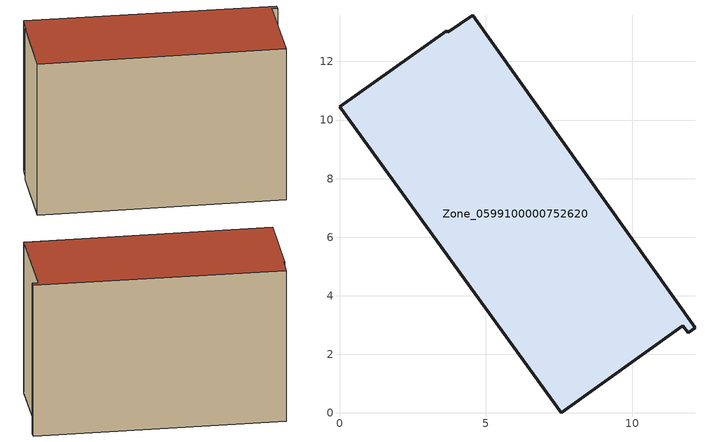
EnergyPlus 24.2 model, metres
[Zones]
Zone_0599100000752620
 floor ground (C_G): 3.69,13 4.55,13.58 12.13,2.9 11.91,2.74 11.72,2.98 7.56,0 0,10.45 3.65,13.05 z0
 wall outside (C_F): 3.65,13.05 0,10.45 7.56,0 11.72,2.98 11.91,2.74 12.13,2.9 4.55,13.58 3.69,13 3.65,13.05 z0:8.46
 roof outside (C_R): 4.55,13.58 3.69,13 3.65,13.05 0,10.45 7.56,0 11.72,2.98 11.91,2.74 12.13,2.9 z8.46
[BUILDING]
Pand.0599100000752620: North Axis=0; Terrain=City; Loads Convergence Tolerance Value=0.04; Temperature Convergence Tolerance Value=0.4; Solar Distribution=FullExterior; Maximum Number of Warmup Days=25; Minimum Number of Warmup Days=1
[Site:Location]
Rotterdam.The.Hague.AP_ZH_NLD Design_Conditions: Latitude=51.96; Longitude=4.45; Time Zone=1; Elevation=-4.5
[SITE:GROUNDTEMPERATURE:BUILDINGSURFACE]
18, 18, 18, 18, 18, 18, 18, 18, 18, 18, 18, 18
[MATERIAL] Thermal Absorptance=0.9; Solar Absorptance=0.7; Visible Absorptance=0.7
Name | Roughness | Thickness | Conductivity | Density | Specific Heat
G.TI.2006-2014 | MediumSmooth | 0.15 | 0.06 | 540 | 1210
F.TI.2006-2014 | Rough | 0.3 | 0.12 | 1920 | 840
R.TI.2006-2014 | MediumRough | 0.2 | 0.08 | 1500 | 1000
[CONSTRUCTION]
C_G: G.TI.2006-2014
C_F: F.TI.2006-2014
C_R: R.TI.2006-2014
[ZONE]
Zone_0599100000752620: Type=1; Multiplier=1; Ceiling Height=Autocalculate; Volume=Autocalculate; Floor Area=autocalculate; Part of Total Floor Area=Yes
[ZONEINFILTRATION:DESIGNFLOWRATE]
Infil_Zone_0599100000752620: Zone or ZoneList or Space or SpaceList=Zone_0599100000752620; Schedule=AlwaysOn; Design Flow Rate Calculation Method=Flow/Area; Flow Rate per Floor Area=0.0015; Constant Term Coefficient=1; Temperature Term Coefficient=0; Velocity Term Coefficient=0; Velocity Squared Term Coefficient=0
[HVACTEMPLATE:ZONE:IDEALLOADSAIRSYSTEM]
Zone_0599100000752620: Maximum Heating Supply Air Temperature=50; Minimum Cooling Supply Air Temperature=13; Maximum Heating Supply Air Humidity Ratio=0.0156; Minimum Cooling Supply Air Humidity Ratio=0.0077; Heating Limit=NoLimit; Cooling Limit=NoLimit; Dehumidification Control Type=ConstantSensibleHeatRatio; Cooling Sensible Heat Ratio=0.7; Dehumidification Setpoint=60; Humidification Control Type=None; Humidification Setpoint=30; Outdoor Air Method=None; Outdoor Air Flow Rate per Person=0.00944; Outdoor Air Flow Rate per Zone Floor Area=0; Outdoor Air Flow Rate per Zone=0; Demand Controlled Ventilation Type=None; Outdoor Air Economizer Type=NoEconomizer; Heat Recovery Type=None; Sensible Heat Recovery Effectiveness=0.7; Latent Heat Recovery Effectiveness=0.65
[ZONECONTROL:THERMOSTAT]
ThermostatControl_Zone_0599100000752620: Zone or ZoneList=Zone_0599100000752620; Control Type Schedule=DualSetpointControlType; Control 1=Thermostat_Zone_0599100000752620; Temperature Difference Between Cutout And Setpoint=0
[THERMOSTATSETPOINT:DUALSETPOINT]
Thermostat_Zone_0599100000752620: Heating Setpoint Temperature Schedule=HeatingSetpoint_Zone_0599100000752620; Cooling Setpoint Temperature Schedule=CoolingSetpoint_Zone_0599100000752620
[SCHEDULE:COMPACT]
HeatingSetpoint_Zone_0599100000752620: Through: 12/31, For: AllDays, Until: 24:00, 21
CoolingSetpoint_Zone_0599100000752620: Through: 12/31, For: AllDays, Until: 24:00, 24
DualSetpointControlType: Through: 12/31, For: AllDays, Until: 24:00, 4
AlwaysOn: Through: 12/31, For: AllDays, Until: 24:00, 1
